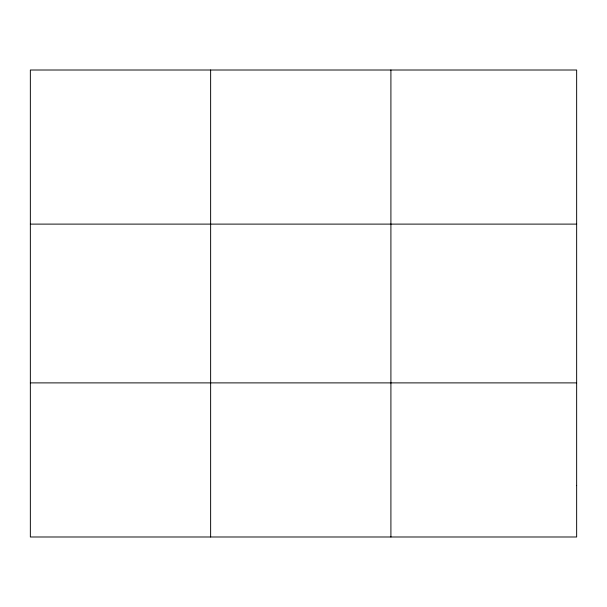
<?xml version="1.0" encoding="UTF-8"?>
<svg xmlns="http://www.w3.org/2000/svg" width="607" height="607" viewBox="0 0 607 607"><rect width="100%" height="100%" fill="white"/><g stroke="black" fill="none" stroke-linecap="round" stroke-linejoin="round"><path stroke-width="0.91" d="M210.629 536.99L210.629 70.01M390.908 536.99L390.908 70.01M30.35 224.112L576.65 224.112M30.35 382.888L576.65 382.888M576.65 485.623L576.65 536.99L30.35 536.99L30.35 70.01L576.65 70.01L576.65 485.623"/></g></svg>
